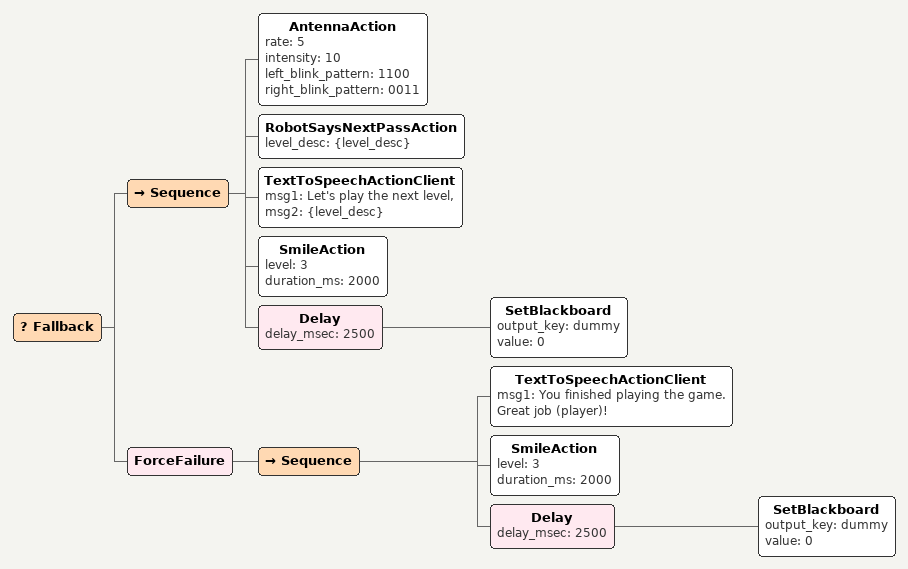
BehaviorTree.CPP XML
<Fallback>
	<Sequence>
		<AntennaAction rate="5" intensity="10" left_blink_pattern="1100" right_blink_pattern="0011"/>
		<RobotSaysNextPassAction level_desc="{level_desc}"/>
		<TextToSpeechActionClient msg1="Let's play the next level, " msg2="{level_desc}"/>
		<SmileAction level="3" duration_ms="2000"/>
		<Delay delay_msec="2500">
			<SetBlackboard output_key="dummy" value="0"/>
		</Delay>
	</Sequence>

	<!-- No more game passes, end of game. -->
	<ForceFailure>
		<Sequence>
			<TextToSpeechActionClient msg1="You finished playing the game. Great job (player)!"/>
			<SmileAction level="3" duration_ms="2000"/>
			<Delay delay_msec="2500">
				<SetBlackboard output_key="dummy" value="0"/>
			</Delay>
		</Sequence>
	</ForceFailure>
</Fallback>
